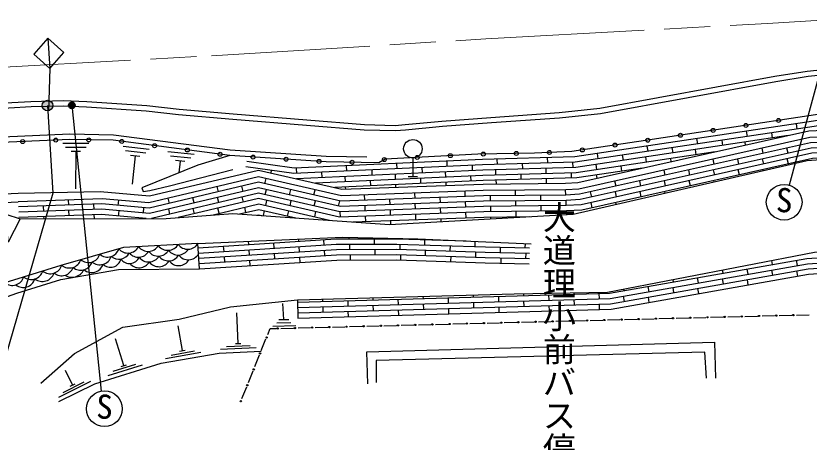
# Model space of a CAD drawing. Units: millimetres at full size, sheet at 1:1000; details may follow other scales. Extents: x 40000 to 680000, y 20000 to 380000.
# Drawn here: x 389723 to 449698, y 246890 to 279156 of the extents above; entities that cross this region are included whole.
import ezdxf
from ezdxf.enums import TextEntityAlignment as Align

# ---------------------------------------------------------------- set-up
doc = ezdxf.new("R2010")
doc.units = ezdxf.units.MM
doc.header["$LTSCALE"] = 1000
doc.linetypes.add('CHAIN', pattern=[18.5, 12, -1.5, 3.5, -1.5])
for name, color, linetype, lineweight in [('M-BGD', 7, 'Continuous', 25), ('M-BGD-EXST', 7, 'Continuous', 25), ('M-BMK', 2, 'CHAIN', 13), ('M-STR-STRC', 7, 'Continuous', 25)]:
    doc.layers.add(name, color=color, linetype=linetype, lineweight=lineweight)
doc.layers.add('M-BMK-HTXT', color=7, linetype='Continuous')
doc.styles.add('@ＭＳ ゴシック', font='')
doc.styles.add('ＭＳ ゴシック', font='')
doc.styles.get('@ＭＳ ゴシック').set_extended_font_data('@MS Gothic')
doc.styles.get('ＭＳ ゴシック').set_extended_font_data('MS Gothic')

msp = doc.modelspace()

# ---------------------------------------------------------------- hatches: boundary and pattern name
at = {"layer": 'M-BGD-EXST'}
msp.add_hatch(color=256, dxfattribs=at).paths.add_polyline_path([(394178, 272503, -1), (393739, 272264, -1)])
at = {"layer": 'M-STR-STRC'}
msp.add_hatch(color=256, dxfattribs=at).paths.add_polyline_path([(391779, 272152, -1), (392454, 272582, -1)])

# ---------------------------------------------------------------- linework, layer by layer
at = {"layer": 'M-BGD'}
for p, q in [((448791, 270598), (448731, 270993)), ((445033, 270035), (444973, 270430)), ((446930, 269915), (446871, 270310)), ((395248, 269496), (393262, 269504)), ((437517, 268908), (437457, 269303)), ((441275, 269471), (441215, 269867)), ((443172, 269351), (443113, 269747)), ((444896, 269374), (444861, 269604)), ((395026, 269196), (393481, 269203)), ((394602, 268898), (393902, 268901)), ((394252, 268900), (394222, 266062)), ((399797, 269046), (397823, 269259)), ((399546, 268771), (398010, 268937)), ((403193, 268656), (401219, 268868)), ((433759, 268344), (433699, 268740)), ((439414, 268788), (439355, 269183)), ((441163, 268645), (441103, 269041)), ((446232, 268750), (446145, 269140)), ((448103, 268758), (448016, 269148)), ((399094, 268518), (398398, 268593)), ((398746, 268556), (398516, 266419)), ((402942, 268381), (401407, 268547)), ((402490, 268128), (401794, 268203)), ((402142, 268166), (402047, 267277)), ((419739, 268396), (419739, 266996)), ((422343, 267759), (422324, 268158)), ((426132, 267915), (426121, 268314)), ((429931, 268024), (429919, 268424)), ((435656, 268224), (435597, 268620)), ((437405, 268082), (437345, 268478)), ((439279, 268119), (439243, 268358)), ((442523, 267921), (442436, 268312)), ((444394, 267929), (444307, 268320)), ((446265, 267938), (446178, 268328)), ((448136, 267946), (448049, 268336)), ((410955, 267231), (410936, 267630)), ((414751, 267407), (414732, 267806)), ((416667, 267095), (416649, 267495)), ((418547, 267583), (418528, 267982)), ((420463, 267271), (420445, 267671)), ((424259, 267447), (424241, 267847)), ((426019, 267111), (426007, 267511)), ((428050, 267570), (428039, 267969)), ((429817, 267220), (429805, 267620)), ((431849, 267679), (431837, 268078)), ((433647, 267519), (433587, 267914)), ((435544, 267399), (435485, 267794)), ((442557, 267109), (442470, 267499)), ((444428, 267117), (444341, 267508)), ((446228, 267442), (446212, 267516)), ((409028, 267266), (409056, 267463)), ((412871, 266919), (412853, 267319)), ((414637, 266601), (414619, 267000)), ((418433, 266777), (418415, 267176)), ((419389, 266996), (420089, 266996)), ((422229, 266953), (422210, 267352)), ((424145, 266641), (424127, 267041)), ((427936, 266766), (427925, 267166)), ((431735, 266875), (431723, 267275)), ((433662, 266864), (433625, 267111)), ((438815, 267093), (438727, 267483)), ((440686, 267101), (440599, 267491)), ((408554, 266452), (408644, 266842)), ((416554, 266289), (416535, 266689)), ((418461, 266185), (418452, 266377)), ((420350, 266465), (420331, 266865)), ((422258, 266323), (422248, 266553)), ((426052, 266435), (426044, 266712)), ((429852, 266474), (429843, 266821)), ((435106, 266264), (435019, 266655)), ((436977, 266272), (436890, 266663)), ((438848, 266280), (438761, 266671)), ((440719, 266289), (440632, 266679)), ((442524, 266592), (442503, 266687)), ((405038, 265841), (404946, 266230)), ((406901, 265872), (406809, 266262)), ((408583, 265624), (408673, 266014)), ((410420, 265612), (410510, 266002)), ((412257, 265600), (412347, 265990)), ((414663, 266046), (414656, 266201)), ((419906, 265337), (419892, 265736)), ((423704, 265475), (423689, 265875)), ((427492, 265550), (427488, 265950)), ((431292, 265588), (431288, 265988)), ((433269, 265444), (433181, 265834)), ((435140, 265452), (435052, 265842)), ((437011, 265460), (436923, 265850)), ((438821, 265742), (438795, 265859)), ((393719, 264826), (393705, 265225)), ((397463, 264806), (397498, 265204)), ((401341, 264964), (401248, 265353)), ((403204, 264995), (403111, 265384)), ((405067, 265026), (404975, 265415)), ((406930, 265057), (406838, 265446)), ((408612, 264797), (408702, 265186)), ((410449, 264785), (410539, 265174)), ((412287, 264772), (412376, 265162)), ((414124, 264760), (414213, 265150)), ((416109, 265198), (416094, 265598)), ((418023, 264868), (418009, 265267)), ((421821, 265006), (421806, 265406)), ((425608, 265131), (425604, 265531)), ((427524, 264750), (427520, 265150)), ((429408, 265169), (429404, 265569)), ((431324, 264789), (431320, 265189)), ((374052, 264300), (389907, 265090)), ((391834, 264358), (391820, 264758)), ((395632, 264494), (395618, 264893)), ((399370, 264235), (399405, 264634)), ((401370, 264148), (401277, 264538)), ((403233, 264179), (403140, 264569)), ((405096, 264211), (405004, 264600)), ((407115, 264279), (407022, 264668)), ((416140, 264399), (416126, 264798)), ((419938, 264537), (419923, 264937)), ((421853, 264207), (421838, 264607)), ((423735, 264676), (423721, 265076)), ((425640, 264331), (425636, 264731)), ((429440, 264370), (429436, 264770)), ((433302, 264632), (433215, 265022)), ((435117, 264892), (435086, 265030)), ((391854, 263805), (391849, 263958)), ((393747, 264026), (393733, 264426)), ((395656, 263811), (395646, 264094)), ((397491, 264000), (397526, 264399)), ((408437, 264035), (408523, 264407)), ((410270, 264005), (410360, 264395)), ((412316, 263945), (412405, 264335)), ((414258, 263930), (414243, 264329)), ((416172, 263599), (416158, 263999)), ((418055, 264068), (418040, 264468)), ((419970, 263738), (419955, 264138)), ((423767, 263877), (423753, 264276)), ((425645, 263798), (425644, 263931)), ((427556, 263950), (427552, 264350)), ((431367, 264116), (431351, 264389)), ((399432, 263816), (399433, 263828)), ((418080, 263377), (418070, 263669)), ((421875, 263588), (421867, 263807)), ((407288, 262097), (407304, 261846)), ((411085, 262262), (411096, 262088)), ((412992, 262209), (413018, 261810)), ((414890, 262397), (414891, 262272)), ((416815, 262279), (416816, 261879)), ((418691, 262311), (418690, 262280)), ((420628, 262219), (420615, 261819)), ((422489, 262176), (422489, 262160)), ((424426, 262099), (424413, 261700)), ((403614, 260006), (403491, 261933)), ((405408, 261724), (405434, 261325)), ((409200, 261967), (409226, 261568)), ((411122, 261689), (411147, 261290)), ((414940, 261872), (414942, 261472)), ((418754, 261878), (418742, 261478)), ((422552, 261758), (422540, 261358)), ((426348, 261647), (426338, 261247)), ((428220, 261927), (428212, 261602)), ((405459, 260926), (405485, 260527)), ((407330, 261446), (407355, 261047)), ((409251, 261168), (409277, 260769)), ((413044, 261411), (413069, 261012)), ((414991, 261073), (414993, 260673)), ((416866, 261479), (416867, 261079)), ((418805, 261076), (418793, 260676)), ((420679, 261417), (420666, 261017)), ((422603, 260956), (422591, 260556)), ((424477, 261297), (424464, 260898)), ((428273, 261200), (428263, 260801)), ((407381, 260648), (407406, 260249)), ((411173, 260891), (411198, 260491)), ((426399, 260846), (426389, 260446)), ((446855, 260647), (446911, 260334)), ((448724, 260654), (448794, 260260)), ((443124, 259926), (443169, 259673)), ((444982, 259993), (445052, 259599)), ((446865, 259919), (446935, 259526)), ((448748, 259846), (448817, 259452)), ((439392, 259206), (439426, 259012)), ((441240, 259332), (441309, 258938)), ((443123, 259259), (443192, 258865)), ((445006, 259185), (445075, 258791)), ((437498, 258671), (437567, 258278)), ((439381, 258598), (439450, 258204)), ((441264, 258524), (441333, 258130)), ((420502, 257924), (420507, 257755)), ((424301, 258029), (424305, 257864)), ((426205, 257919), (426216, 257519)), ((428099, 258127), (428104, 257973)), ((430003, 258028), (430014, 257628)), ((431899, 258202), (431902, 258082)), ((433801, 258137), (433813, 257737)), ((435639, 257937), (435708, 257543)), ((435661, 258485), (435684, 258351)), ((409989, 256171), (409911, 257382)), ((411006, 257664), (411045, 256282)), ((412905, 257716), (412910, 257536)), ((414809, 257591), (414821, 257191)), ((416703, 257820), (416708, 257645)), ((418608, 257700), (418619, 257300)), ((420518, 257355), (420530, 256955)), ((422406, 257809), (422418, 257409)), ((424317, 257464), (424328, 257064)), ((428115, 257573), (428127, 257173)), ((431914, 257683), (431925, 257283)), ((433824, 257337), (433836, 256938)), ((437522, 257863), (437591, 257469)), ((412922, 257136), (412933, 256737)), ((414832, 256791), (414844, 256391)), ((416720, 257246), (416731, 256846)), ((418631, 256900), (418642, 256501)), ((422429, 257010), (422441, 256610)), ((426228, 257119), (426239, 256719)), ((430026, 257228), (430037, 256828)), ((406534, 254355), (406434, 256667)), ((409611, 256162), (410366, 256180)), ((431848, 256074), (432796, 256098)), ((433147, 256107), (434095, 256132)), ((434447, 256141), (435395, 256166)), ((435746, 256175), (436694, 256199)), ((437046, 256208), (437994, 256233)), ((438345, 256242), (439294, 256267)), ((439645, 256276), (440593, 256300)), ((440945, 256309), (441893, 256334)), ((442244, 256343), (443192, 256368)), ((443544, 256377), (444492, 256401)), ((444843, 256410), (445791, 256435)), ((446143, 256444), (447091, 256469)), ((447442, 256478), (448391, 256502)), ((448742, 256512), (449690, 256536)), ((402313, 253818), (401985, 255691)), ((409151, 255669), (410896, 255711)), ((409451, 255917), (410510, 255942)), ((409755, 255501), (410703, 255525)), ((411055, 255535), (412003, 255559)), ((412354, 255568), (413302, 255593)), ((413654, 255602), (414602, 255626)), ((414953, 255636), (415901, 255660)), ((416253, 255669), (417201, 255694)), ((417552, 255703), (418501, 255728)), ((418852, 255737), (419800, 255761)), ((420152, 255770), (421100, 255795)), ((421451, 255804), (422399, 255829)), ((422751, 255838), (423699, 255862)), ((424050, 255871), (424998, 255896)), ((425350, 255905), (426298, 255930)), ((426649, 255939), (427597, 255963)), ((427949, 255972), (428897, 255997)), ((429249, 256006), (430197, 256031)), ((430548, 256040), (431496, 256064)), ((408763, 255025), (408946, 255480)), ((408946, 255480), (409403, 255492)), ((397892, 252688), (397265, 254721)), ((406324, 254346), (406743, 254364)), ((408277, 253819), (408631, 254699)), ((401458, 253485), (403231, 253795)), ((402106, 253781), (402520, 253854)), ((405200, 253937), (407898, 254054)), ((405642, 254136), (407440, 254214)), ((401045, 253230), (403705, 253696)), ((407791, 252613), (408145, 253493)), ((396708, 251946), (399288, 252742)), ((397085, 252251), (398805, 252782)), ((397691, 252627), (398092, 252750)), ((394013, 251220), (393467, 252311)), ((407305, 251407), (407659, 252287)), ((392966, 250294), (395381, 251501)), ((393288, 250656), (394898, 251461)), ((393825, 251126), (394200, 251314)), ((406819, 250202), (407174, 251081))]:
    msp.add_line(p, q, dxfattribs=at)
for points in [[(523791, 275981), (522218, 276471), (519852, 276918), (512481, 276692), (505095, 276028), (503180, 275674), (486801, 274984), (484183, 274095), (474060, 273576), (455839, 272516), (437836, 269792), (431761, 268889), (428942, 268770), (424662, 268685), (417632, 268308), (417171, 268042), (413173, 268107), (405890, 268582), (397070, 269737), (393798, 269795), (370259, 268763)], [(386279, 272427), (387461, 272494), (390857, 272683), (393295, 272749), (395080, 272678), (399616, 272366), (402062, 272083), (406162, 271745), (411728, 271279), (416089, 270925), (418403, 270869), (419156, 270924), (421939, 271192), (425644, 271473), (430789, 271834), (433863, 272171), (447106, 274590), (449562, 274976), (452923, 275317)], [(386301, 272028), (387483, 272095), (390873, 272283), (393292, 272349), (395058, 272278), (399579, 271968), (402023, 271685), (406129, 271346), (411695, 270880), (416068, 270525), (418413, 270469), (419190, 270525), (421973, 270794), (425673, 271074), (430825, 271436), (433921, 271775), (447173, 274195), (449614, 274579), (452958, 274918)], [(488279, 271465), (484553, 273606), (476722, 273240), (468748, 272923), (462164, 272516), (455578, 272049), (450017, 271186), (431983, 268483), (424995, 268282), (410765, 267623), (407173, 268135)], [(487551, 271422), (484455, 273201), (476739, 272840), (468768, 272524), (462191, 272117), (455623, 271651), (450077, 270791), (432018, 268084), (425010, 267882), (412853, 267319)], [(399833, 265531), (408071, 267486), (414379, 266036), (425052, 266425), (431277, 266488), (432219, 266541), (449672, 270441), (451881, 270547), (457906, 271022), (481782, 272505), (487397, 271413)], [(497580, 256326), (497380, 258713), (496561, 262172), (492802, 267231), (490348, 269593), (489643, 270135), (487561, 270871), (481749, 272002), (457941, 270524), (451913, 270048), (449739, 269943), (432288, 266044), (431294, 265988), (425063, 265925), (414331, 265534), (408073, 266973), (399773, 265003), (396238, 265316), (389907, 265090)], [(497182, 256293), (496984, 258650), (496190, 261999), (492500, 266966), (490086, 269290), (489450, 269779), (487456, 270484), (481723, 271599), (457969, 270125), (451938, 269649), (449792, 269545), (432343, 265647), (431307, 265589), (425073, 265525), (414293, 265132), (408075, 266562), (399803, 264599), (396227, 264915), (389921, 264690)], [(496783, 256259), (496588, 258587), (495820, 261827), (492199, 266701), (489825, 268986), (489256, 269423), (487350, 270097), (481697, 271197), (457997, 269726), (451963, 269249), (449846, 269147), (432398, 265249), (431321, 265189), (425082, 265125), (414255, 264730), (408076, 266151), (399832, 264195), (396217, 264514), (389936, 264291)], [(496385, 256226), (496192, 258523), (495450, 261655), (491898, 266436), (489564, 268682), (489063, 269067), (487245, 269710), (481671, 270795), (458025, 269327), (451989, 268850), (449899, 268750), (432453, 264852), (431334, 264789), (425091, 264725), (414217, 264329), (408078, 265740), (399973, 263817)], [(416269, 268457), (413189, 268507), (405929, 268980), (397099, 270137), (393793, 270195), (370599, 269178)], [(390059, 263803), (401096, 263818), (406121, 264195), (417975, 263372), (431857, 264143), (449551, 268205), (458282, 268856), (482265, 270031), (486962, 269198), (488937, 267607), (492198, 264280), (495000, 260778), (495788, 258415), (496050, 256036)], [(495836, 257982), (495796, 258460), (495080, 261482), (491597, 266171), (489302, 268379), (488870, 268711), (487139, 269323), (481645, 270392), (458053, 268928), (452014, 268451), (449953, 268352), (432508, 264454), (431347, 264389), (425101, 264326), (414179, 263927), (408079, 265330), (401996, 263886)], [(448106, 270091), (432054, 267684), (425025, 267483), (410928, 266829)], [(442604, 268862), (432089, 267285), (425040, 267083), (412377, 266496)], [(405890, 268582), (403484, 267845), (399246, 266129), (399358, 265862)], [(399358, 265862), (399852, 265935), (401347, 266284), (406118, 267529)], [(412853, 267319), (410746, 267221), (407117, 267739)], [(437102, 267632), (432125, 266886), (425055, 266683), (413826, 266163)], [(374848, 264991), (389885, 265740), (396087, 265851), (399833, 265531)], [(404529, 264076), (408080, 264919), (413437, 263687)], [(406619, 264161), (408082, 264508), (410879, 263865)], [(379496, 255032), (378881, 263408), (388952, 264135), (390059, 263803)], [(390059, 263803), (389149, 262030), (388952, 264135)], [(399569, 263816), (396206, 264114), (389950, 263891)], [(407959, 264068), (408083, 264097), (408322, 264043)], [(415206, 263564), (425110, 263926), (428573, 263961)], [(411007, 257664), (427395, 258114), (434452, 258252), (450101, 261274), (473113, 262740), (480026, 263020), (487267, 260572), (489093, 255064)], [(403491, 261933), (414447, 262407), (420117, 262278), (428678, 261907)], [(403512, 261603), (413925, 262269), (418541, 262285), (423766, 262120)], [(411011, 257482), (434602, 258160), (449519, 260794), (466302, 261876), (480015, 262621), (487213, 260129), (488847, 255168)], [(411022, 257082), (434643, 257761), (449567, 260397), (466326, 261476), (479958, 262217), (486895, 259816), (488467, 255043)], [(403491, 261933), (397852, 261623), (393114, 260263), (387402, 258497), (381214, 255105)], [(403537, 261204), (413938, 261869), (418536, 261885), (425227, 261674), (428568, 261593)], [(411034, 256682), (434683, 257362), (449614, 259999), (466349, 261077), (479901, 261813), (486578, 259503), (488087, 254918)], [(403563, 260805), (413952, 261469), (418530, 261485), (425216, 261274), (428559, 261193)], [(403588, 260406), (413965, 261069), (418525, 261084), (425205, 260874), (428549, 260794)], [(411045, 256282), (434724, 256963), (449662, 259601), (466373, 260678), (479845, 261410), (486260, 259189), (487708, 254793)], [(403614, 260006), (413979, 260669), (418519, 260684), (425194, 260474), (428539, 260394)], [(381214, 255105), (389808, 258166), (393120, 259198), (397483, 259946), (403614, 260006)], [(391618, 251347), (394167, 253595), (397816, 255593), (402069, 256209), (405957, 257119), (411007, 257664)], [(416345, 251303), (416258, 253733), (442546, 254455), (442625, 251735)], [(392970, 249961), (395681, 251316), (400709, 252867), (405081, 253632), (408257, 253769)], [(441943, 251723), (441825, 253692), (416954, 253081), (416954, 251406)]]:
    msp.add_lwpolyline(points, dxfattribs=at)
for centre, radius in [((447385, 271237), 150), ((442441, 270489), 150), ((444913, 270863), 150), ((392738, 269748), 150), ((395236, 269769), 150), ((437497, 269742), 150), ((439969, 270115), 150), ((390240, 269639), 150), ((397731, 269651), 150), ((400209, 269326), 150), ((419739, 269096), 700), ((435024, 269374), 150), ((402688, 269001), 150), ((405167, 268677), 150), ((422567, 268573), 150), ((425063, 268693), 150), ((427563, 268743), 150), ((430062, 268817), 150), ((432551, 269007), 150), ((407657, 268467), 150), ((410152, 268304), 150), ((412647, 268141), 150), ((415145, 268075), 150), ((417581, 268279), 150), ((420070, 268439), 150), ((431616, 256068), 50), ((432916, 256101), 50), ((434216, 256135), 50), ((435515, 256169), 50), ((436815, 256202), 50), ((438114, 256236), 50), ((439414, 256270), 50), ((440713, 256303), 50), ((442013, 256337), 50), ((443313, 256371), 50), ((444612, 256404), 50), ((445912, 256438), 50), ((447211, 256472), 50), ((448511, 256506), 50), ((409524, 255495), 50), ((410823, 255529), 50), ((412123, 255562), 50), ((413423, 255596), 50), ((414722, 255630), 50), ((416022, 255663), 50), ((417321, 255697), 50), ((418621, 255731), 50), ((419920, 255764), 50), ((421220, 255798), 50), ((422519, 255832), 50), ((423819, 255865), 50), ((425119, 255899), 50), ((426418, 255933), 50), ((427718, 255967), 50), ((429017, 256000), 50), ((430317, 256034), 50), ((408676, 254810), 50), ((408190, 253604), 50), ((407704, 252399), 50), ((407219, 251193), 50), ((406733, 249987), 50)]:
    msp.add_circle(centre, radius, dxfattribs=at)
for centre, radius, start, end in [((396653, 261802), 903, 229.87285, 342.1628), ((398196, 262103), 903, 220.21267, 332.50261), ((399719, 262230), 903, 217.00202, 329.29197), ((401217, 262312), 903, 217.00202, 329.29197), ((402714, 262394), 903, 217.00202, 329.29197), ((395211, 261388), 903, 229.87285, 342.1628), ((396066, 261218), 903, 229.87285, 342.1628), ((397508, 261632), 903, 229.87285, 331.89651), ((398992, 261789), 903, 220.19895, 329.29197), ((399763, 261431), 903, 217.00202, 329.29197), ((400490, 261871), 903, 217.00202, 329.29197), ((401260, 261513), 903, 217.00202, 329.29197), ((401987, 261954), 903, 217.00202, 329.29197), ((402758, 261596), 903, 217.00202, 329.29197), ((393770, 260975), 903, 229.87285, 342.1628), ((394624, 260804), 903, 229.87285, 342.1628), ((395456, 260627), 903, 229.87285, 342.1628), ((396874, 260930), 805, 226.08321, 346.43622), ((398308, 261206), 800, 215.54467, 336.51105), ((399036, 260990), 903, 220.23036, 329.29197), ((400534, 261073), 903, 217.00202, 329.29197), ((402031, 261155), 903, 217.00202, 329.29197), ((390889, 260102), 903, 231.02879, 343.31873), ((392322, 260540), 903, 231.21125, 343.50119), ((393183, 260390), 903, 231.16123, 342.1628), ((393960, 260399), 1024, 238.92735, 333.1083), ((389456, 259659), 903, 231.02879, 343.31873), ((390291, 259498), 903, 231.02879, 343.31873), ((391721, 260000), 948, 233.36279, 340.72548)]:
    msp.add_arc(centre, radius, start, end, dxfattribs=at)
at = {"layer": 'M-BGD-EXST'}
for p, q in [((450482, 274797), (448200, 266342)), ((393958, 272383), (396183, 250747))]:
    msp.add_line(p, q, dxfattribs=at)
for centre, radius in [((393958, 272383), 250), ((447811, 265050), 1350), ((396420, 249418), 1350)]:
    msp.add_circle(centre, radius, dxfattribs=at)
at = {"layer": 'M-BMK'}
msp.add_lwpolyline([(354741, 275255), (363107, 274901), (371702, 274750), (381102, 274933), (386417, 275145), (404519, 276135), (425246, 277409), (446555, 278580), (471482, 280089), (488207, 280935), (520967, 282918), (526916, 283319), (538695, 284687), (557347, 287118), (568563, 289071)], dxfattribs=at)
at = {"layer": 'M-STR-STRC'}
for p, q in [((392144, 277461), (391073, 276254)), ((393352, 276389), (392144, 277461)), ((392144, 277461), (392280, 275182)), ((391073, 276254), (392280, 275182)), ((392280, 275182), (393352, 276389)), ((392280, 275182), (392186, 271973))]:
    msp.add_line(p, q, dxfattribs=at)
msp.add_lwpolyline([(392116, 272367), (392512, 265743), (387089, 247075)], dxfattribs=at)
msp.add_circle((392116, 272367), 400, dxfattribs=at)

# ---------------------------------------------------------------- texts
at = {"layer": 'M-BGD-EXST', "style": 'ＭＳ ゴシック'}
for p in [(447156, 263757), (395765, 248126)]:
    msp.add_text('S', height=1833, rotation=358.508, dxfattribs=at).set_placement(p, align=Align.BOTTOM_LEFT)
at = {"layer": 'M-BMK-HTXT', "style": '@ＭＳ ゴシック'}
msp.add_text('大道理小前バス停', height=1833, rotation=270, dxfattribs=at).set_placement((429315, 265179), align=Align.BOTTOM_LEFT)

doc.saveas('drawing.dxf')
